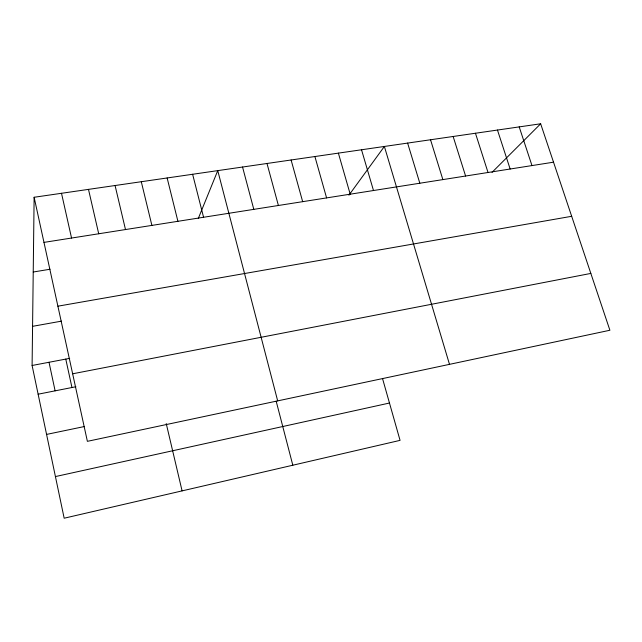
<?xml version="1.0" encoding="UTF-8"?>
<svg xmlns="http://www.w3.org/2000/svg" width="642" height="642" viewBox="0 0 642 642"><rect width="100%" height="100%" fill="white"/><g stroke="black" fill="none" stroke-linecap="round" stroke-linejoin="round"><path stroke-width="0.96" d="M382.552 378.628L400.062 440.364L64.168 518.214L32.1 365.483L34.13 197.263L540.652 123.786L609.9 330.253L87.384 441.335L34.13 197.263M198.282 218.513L217.758 170.62L277.681 400.881M348.919 195.208L384.381 146.456L449.496 364.359M492.029 172.361L540.652 123.786M55.421 476.573L389.469 403.032M46.569 434.417L84.335 426.545M38.127 394.196L75.876 386.749M72.65 373.796L590.841 273.42M32.1 365.483L69.681 358.356M32.573 326.329L61.504 321.144M57.892 306.186L571.677 216.298M33.232 272.015L50.028 269.247M43.977 242.387L553.532 162.185M519.201 126.899L531.977 165.58M497.47 130.045L510.149 169.015M475.457 133.239L488.024 172.497M453.14 136.481L465.594 176.028M430.533 139.755L442.868 179.608M407.614 143.086L419.828 183.235M361.526 149.771L373.492 190.522M338.374 153.125L350.203 194.189M314.901 156.536L326.593 197.905M291.107 159.986L302.663 201.668M266.992 163.477L278.403 205.488M242.548 167.024L253.807 209.364M276.188 401.242L292.816 465.217M192.624 174.271L203.57 217.269M167.137 177.962L177.914 221.305M141.288 181.718L151.889 225.406M115.07 185.514L125.495 229.555M166.238 423.6L182.087 490.881M88.484 189.374L98.716 233.776M61.504 193.29L71.551 238.046M65.773 359.103L71.952 387.519M49.017 362.273L55.116 390.842"/></g></svg>
